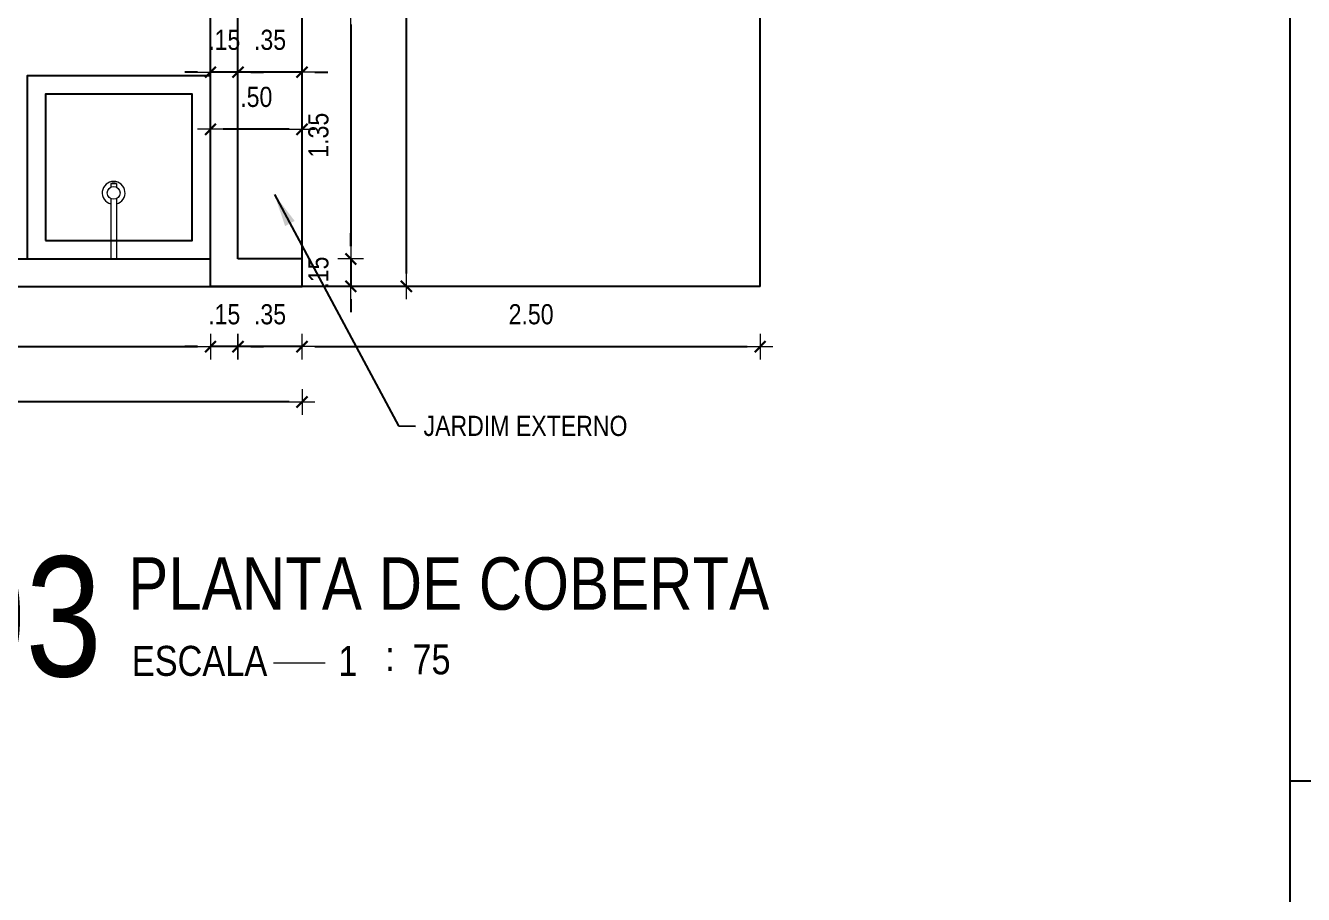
# Model space of a CAD drawing. Header units: millimetres. Extents: x -178 to 521, y -135 to 750.
# Drawn here: x -46.72 to -39.75, y 712.17 to 716.91 of the extents above; entities that cross this region are included whole.
import ezdxf
from ezdxf.enums import TextEntityAlignment as Align

# ---------------------------------------------------------------- set-up
doc = ezdxf.new("R2010")
doc.units = ezdxf.units.MM
doc.header["$LTSCALE"] = 20
doc.header["$MEASUREMENT"] = 0
doc.header["$PDSIZE"] = -5
doc.layers.get('0').update_dxf_attribs({"linetype": 'CONTINUOUS'})
doc.layers.get('Defpoints').update_dxf_attribs({"linetype": 'CONTINUOUS'})
for name, color, linetype in [('A-PEN-B', 5, 'CONTINUOUS'), ('AR-ALV', 5, 'CONTINUOUS'), ('COTA', 7, 'CONTINUOUS'), ('E-txt-g', 3, 'CONTINUOUS'), ('E-TXT-Y', 2, 'CONTINUOUS')]:
    doc.layers.add(name, color=color, linetype=linetype)
for name, color, linetype, lineweight in [('E-Cta-W', 7, 'CONTINUOUS', 20), ('E-Lay-9', 9, 'CONTINUOUS', 9), ('E-Pen-C', 4, 'CONTINUOUS', 15), ('E-Pen-G', 3, 'CONTINUOUS', 30), ('E-Txt-W', 7, 'CONTINUOUS', 20)]:
    doc.layers.add(name, color=color, linetype=linetype, lineweight=lineweight)
doc.styles.add('F2', font='ARIALN.TTF')
doc.dimstyles.new('DIMENSION-1', dxfattribs={"dimtxt": 0.11, "dimasz": 0.07, "dimexe": 1, "dimexo": 0, "dimgap": 0.12, "dimtad": 1, "dimzin": 7, "dimdsep": 46, "dimtxsty": 'F2', "dimblk1": 'TRACO', "dimblk2": 'TRACO', "dimsah": 1, "dimcen": 1, "dimse1": 1, "dimse2": 1, "dimclrd": 256, "dimclre": 256, "dimclrt": 6, "dimadec": 0, "dimazin": 0, "dimtfac": 1, "dimtix": 1, "dimtmove": 2, "dimatfit": 3, "dimldrblk": 'TRACO', "dimfxl": 1, "dimtolj": 1, "dimtzin": 0, "dimarcsym": 0})
doc.dimstyles.get("Standard").update_dxf_attribs({"dimtxt": 0.18, "dimasz": 0.18, "dimexe": 0.18, "dimexo": 0.0625, "dimgap": 0.09, "dimtad": 0, "dimtih": 1, "dimtoh": 1, "dimdec": 4, "dimzin": 0, "dimdsep": 46, "dimtxsty": 'Standard', "dimcen": 0.09, "dimadec": 0, "dimazin": 0, "dimtfac": 1, "dimtdec": 4, "dimtofl": 0, "dimtmove": 0, "dimatfit": 3, "dimfxl": 1, "dimtolj": 1, "dimtzin": 0, "dimarcsym": 0})

# ---------------------------------------------------------------- blocks, each defined once
blk = doc.blocks.new('Chuveiro')
at = {"layer": 'E-Lay-9', "color": 8}
for p, q in [((-0.0311, 0.0156), (-0.3604, 0.0156)), ((0.0509, 0.0156), (0.0311, 0.0156)), ((0.0509, 0.0156), (0.0509, -0.0156)), ((-0.0311, -0.0156), (-0.3604, -0.0156)), ((0.0509, -0.0156), (0.0311, -0.0156))]:
    blk.add_line(p, q, dxfattribs=at)
blk.add_circle((0, 0), 0.0348, dxfattribs=at)
for centre, radius, start, end in [((0, 0), 0.0624, 194.4775, 165.5225), ((0.0093, 0), 0.0444, 339.42663, 20.57337)]:
    blk.add_arc(centre, radius, start, end, dxfattribs=at)
blk = doc.blocks.new('TRACO')
at = {"layer": 'E-Pen-C'}
for p, q in [((0, 1), (0, -1)), ((-1, 0), (1, 0))]:
    blk.add_line(p, q, dxfattribs=at)
at = {"layer": 'E-Pen-G'}
blk.add_line((-0.424, -0.424), (0.424, 0.424), dxfattribs=at)
blk = doc.blocks.new('*D273')
at = {"linetype": 'Continuous', "lineweight": -2}
blk.add_line((-49.4854, 715.1577), (-45.7854, 715.1577), dxfattribs=at)
at = {"layer": 'Defpoints', "color": 0, "linetype": 'Continuous'}
for p in [(-49.5554, 715.6367), (-45.7154, 715.6367), (-45.7154, 715.1577)]:
    blk.add_point(p, dxfattribs=at)
at = {"linetype": 'Continuous', "lineweight": -2, "xscale": 0.07, "yscale": 0.07, "zscale": 0.07, "rotation": 180}
blk.add_blockref('TRACO', (-49.5554, 715.1577), dxfattribs=at)
at = {"linetype": 'Continuous', "lineweight": -2, "xscale": 0.07, "yscale": 0.07, "zscale": 0.07}
blk.add_blockref('TRACO', (-45.7154, 715.1577), dxfattribs=at)
at = {"color": 6, "linetype": 'Continuous', "insert": (-47.2396, 715.3339), "char_height": 0.11, "attachment_point": 5, "style": 'F2'}
blk.add_mtext('\\A1;3.84', dxfattribs=at)
blk = doc.blocks.new('*D315')
at = {"linetype": 'Continuous', "lineweight": -2}
blk.add_line((-45.2854, 714.8559), (-70.1454, 714.8559), dxfattribs=at)
at = {"layer": 'Defpoints', "color": 0, "linetype": 'Continuous'}
for p in [(-70.2154, 715.4867), (-45.2154, 715.4867), (-70.2154, 714.8559)]:
    blk.add_point(p, dxfattribs=at)
at = {"linetype": 'Continuous', "lineweight": -2, "xscale": 0.07, "yscale": 0.07, "zscale": 0.07, "rotation": 180}
blk.add_blockref('TRACO', (-70.2154, 714.8559), dxfattribs=at)
at = {"linetype": 'Continuous', "lineweight": -2, "xscale": 0.07, "yscale": 0.07, "zscale": 0.07}
blk.add_blockref('TRACO', (-45.2154, 714.8559), dxfattribs=at)
at = {"color": 6, "linetype": 'Continuous', "insert": (-56.5654, 715.0321), "char_height": 0.11, "attachment_point": 5, "style": 'F2'}
blk.add_mtext('\\A1;25.00', dxfattribs=at)
blk = doc.blocks.new('*D318')
at = {"linetype": 'Continuous', "lineweight": -2}
for p, q in [((-45.6354, 715.1577), (-45.7054, 715.1577)), ((-45.2154, 715.1577), (-45.5654, 715.1577)), ((-45.1454, 715.1577), (-45.0754, 715.1577))]:
    blk.add_line(p, q, dxfattribs=at)
at = {"layer": 'Defpoints', "color": 0, "linetype": 'Continuous'}
for p in [(-45.5654, 715.5395), (-45.2154, 715.3895), (-45.5654, 715.1577)]:
    blk.add_point(p, dxfattribs=at)
at = {"linetype": 'Continuous', "lineweight": -2, "xscale": 0.07, "yscale": 0.07, "zscale": 0.07}
blk.add_blockref('TRACO', (-45.5654, 715.1577), dxfattribs=at)
at = {"linetype": 'Continuous', "lineweight": -2, "xscale": 0.07, "yscale": 0.07, "zscale": 0.07, "rotation": 180}
blk.add_blockref('TRACO', (-45.2154, 715.1577), dxfattribs=at)
at = {"color": 6, "linetype": 'Continuous', "insert": (-45.3904, 715.3339), "char_height": 0.11, "attachment_point": 5, "style": 'F2'}
blk.add_mtext('\\A1;.35', dxfattribs=at)
blk = doc.blocks.new('*D319')
at = {"linetype": 'Continuous', "lineweight": -2}
for p, q in [((-45.7854, 715.1577), (-45.8554, 715.1577)), ((-45.5654, 715.1577), (-45.7154, 715.1577)), ((-45.4954, 715.1577), (-45.4254, 715.1577))]:
    blk.add_line(p, q, dxfattribs=at)
at = {"layer": 'Defpoints', "color": 0, "linetype": 'Continuous'}
for p in [(-45.5654, 715.5395), (-45.7154, 715.3895), (-45.7154, 715.1577)]:
    blk.add_point(p, dxfattribs=at)
at = {"linetype": 'Continuous', "lineweight": -2, "xscale": 0.07, "yscale": 0.07, "zscale": 0.07}
blk.add_blockref('TRACO', (-45.7154, 715.1577), dxfattribs=at)
at = {"linetype": 'Continuous', "lineweight": -2, "xscale": 0.07, "yscale": 0.07, "zscale": 0.07, "rotation": 180}
blk.add_blockref('TRACO', (-45.5654, 715.1577), dxfattribs=at)
at = {"color": 6, "linetype": 'Continuous', "insert": (-45.6404, 715.3339), "char_height": 0.11, "attachment_point": 5, "style": 'F2'}
blk.add_mtext('\\A1;.15', dxfattribs=at)
blk = doc.blocks.new('*D324')
at = {"linetype": 'Continuous', "lineweight": -2}
blk.add_line((-44.9497, 716.9167), (-44.9497, 715.7067), dxfattribs=at)
at = {"layer": 'Defpoints', "color": 0, "linetype": 'Continuous'}
for p in [(-45.2154, 716.9867), (-45.2154, 715.6367), (-44.9497, 715.6367)]:
    blk.add_point(p, dxfattribs=at)
at = {"linetype": 'Continuous', "lineweight": -2, "xscale": 0.07, "yscale": 0.07, "zscale": 0.07}
for p, rotation in [((-44.9497, 716.9867), 90), ((-44.9497, 715.6367), 270)]:
    blk.add_blockref('TRACO', p, dxfattribs=dict(at, rotation=rotation))
at = {"color": 6, "linetype": 'Continuous', "insert": (-45.1259, 716.3117), "char_height": 0.11, "attachment_point": 5, "rotation": 90, "style": 'F2'}
blk.add_mtext('\\A1;1.35', dxfattribs=at)
blk = doc.blocks.new('*D325')
at = {"linetype": 'Continuous', "lineweight": -2}
for p, q in [((-44.9497, 715.7067), (-44.9497, 715.7767)), ((-44.9497, 715.6367), (-44.9497, 715.4867)), ((-44.9497, 715.4167), (-44.9497, 715.3467))]:
    blk.add_line(p, q, dxfattribs=at)
at = {"layer": 'Defpoints', "color": 0, "linetype": 'Continuous'}
for p in [(-45.2154, 715.6367), (-45.2154, 715.4867), (-44.9497, 715.4867)]:
    blk.add_point(p, dxfattribs=at)
at = {"linetype": 'Continuous', "lineweight": -2, "xscale": 0.07, "yscale": 0.07, "zscale": 0.07}
for p, rotation in [((-44.9497, 715.6367), 270), ((-44.9497, 715.4867), 90)]:
    blk.add_blockref('TRACO', p, dxfattribs=dict(at, rotation=rotation))
at = {"color": 6, "linetype": 'Continuous', "insert": (-45.1259, 715.5617), "char_height": 0.11, "attachment_point": 5, "rotation": 90, "style": 'F2'}
blk.add_mtext('\\A1;.15', dxfattribs=at)
blk = doc.blocks.new('*D326')
at = {"linetype": 'Continuous', "lineweight": -2}
for p, q in [((-45.6354, 716.6557), (-45.7054, 716.6557)), ((-45.2154, 716.6557), (-45.5654, 716.6557)), ((-45.1454, 716.6557), (-45.0754, 716.6557))]:
    blk.add_line(p, q, dxfattribs=at)
at = {"layer": 'Defpoints', "color": 0, "linetype": 'Continuous'}
for p in [(-45.5654, 716.9867), (-45.2154, 716.8999), (-45.5654, 716.6557)]:
    blk.add_point(p, dxfattribs=at)
at = {"linetype": 'Continuous', "lineweight": -2, "xscale": 0.07, "yscale": 0.07, "zscale": 0.07}
blk.add_blockref('TRACO', (-45.5654, 716.6557), dxfattribs=at)
at = {"linetype": 'Continuous', "lineweight": -2, "xscale": 0.07, "yscale": 0.07, "zscale": 0.07, "rotation": 180}
blk.add_blockref('TRACO', (-45.2154, 716.6557), dxfattribs=at)
at = {"color": 6, "linetype": 'Continuous', "insert": (-45.3904, 716.8319), "char_height": 0.11, "attachment_point": 5, "style": 'F2'}
blk.add_mtext('\\A1;.35', dxfattribs=at)
blk = doc.blocks.new('*D327')
at = {"linetype": 'Continuous', "lineweight": -2}
for p, q in [((-45.7854, 716.6557), (-45.8554, 716.6557)), ((-45.5654, 716.6557), (-45.7154, 716.6557)), ((-45.4954, 716.6557), (-45.4254, 716.6557))]:
    blk.add_line(p, q, dxfattribs=at)
at = {"layer": 'Defpoints', "color": 0, "linetype": 'Continuous'}
for p in [(-45.7154, 716.8999), (-45.5654, 716.8999), (-45.7154, 716.6557)]:
    blk.add_point(p, dxfattribs=at)
at = {"linetype": 'Continuous', "lineweight": -2, "xscale": 0.07, "yscale": 0.07, "zscale": 0.07}
blk.add_blockref('TRACO', (-45.7154, 716.6557), dxfattribs=at)
at = {"linetype": 'Continuous', "lineweight": -2, "xscale": 0.07, "yscale": 0.07, "zscale": 0.07, "rotation": 180}
blk.add_blockref('TRACO', (-45.5654, 716.6557), dxfattribs=at)
at = {"color": 6, "linetype": 'Continuous', "insert": (-45.6404, 716.8319), "char_height": 0.11, "attachment_point": 5, "style": 'F2'}
blk.add_mtext('\\A1;.15', dxfattribs=at)
blk = doc.blocks.new('*D328')
at = {"linetype": 'Continuous', "lineweight": -2}
blk.add_line((-45.2854, 716.3441), (-45.6454, 716.3441), dxfattribs=at)
at = {"layer": 'Defpoints', "color": 0, "linetype": 'Continuous'}
for p in [(-45.7154, 716.8999), (-45.2154, 716.8999), (-45.7154, 716.3441)]:
    blk.add_point(p, dxfattribs=at)
at = {"linetype": 'Continuous', "lineweight": -2, "xscale": 0.07, "yscale": 0.07, "zscale": 0.07, "rotation": 180}
blk.add_blockref('TRACO', (-45.7154, 716.3441), dxfattribs=at)
at = {"linetype": 'Continuous', "lineweight": -2, "xscale": 0.07, "yscale": 0.07, "zscale": 0.07}
blk.add_blockref('TRACO', (-45.2154, 716.3441), dxfattribs=at)
at = {"color": 6, "linetype": 'Continuous', "insert": (-45.4654, 716.5203), "char_height": 0.11, "attachment_point": 5, "style": 'F2'}
blk.add_mtext('\\A1;.50', dxfattribs=at)
blk = doc.blocks.new('*D331')
at = {"linetype": 'Continuous', "lineweight": -2}
blk.add_line((-44.6469, 722.4167), (-44.6469, 715.5567), dxfattribs=at)
at = {"layer": 'Defpoints', "color": 0, "linetype": 'Continuous'}
for p in [(-42.7154, 722.4867), (-44.6469, 715.4867), (-42.7154, 715.4867)]:
    blk.add_point(p, dxfattribs=at)
at = {"linetype": 'Continuous', "lineweight": -2, "xscale": 0.07, "yscale": 0.07, "zscale": 0.07}
for p, rotation in [((-44.6469, 722.4867), 90), ((-44.6469, 715.4867), 270)]:
    blk.add_blockref('TRACO', p, dxfattribs=dict(at, rotation=rotation))
at = {"color": 6, "linetype": 'Continuous', "insert": (-44.8231, 718.9867), "char_height": 0.11, "attachment_point": 5, "rotation": 90, "style": 'F2'}
blk.add_mtext('\\A1;7.00', dxfattribs=at)
blk = doc.blocks.new('*D332')
at = {"linetype": 'Continuous', "lineweight": -2}
blk.add_line((-45.1454, 715.1577), (-42.7854, 715.1577), dxfattribs=at)
at = {"layer": 'Defpoints', "color": 0, "linetype": 'Continuous'}
for p in [(-45.2154, 715.4867), (-42.7154, 715.4867), (-42.7154, 715.1577)]:
    blk.add_point(p, dxfattribs=at)
at = {"linetype": 'Continuous', "lineweight": -2, "xscale": 0.07, "yscale": 0.07, "zscale": 0.07, "rotation": 180}
blk.add_blockref('TRACO', (-45.2154, 715.1577), dxfattribs=at)
at = {"linetype": 'Continuous', "lineweight": -2, "xscale": 0.07, "yscale": 0.07, "zscale": 0.07}
blk.add_blockref('TRACO', (-42.7154, 715.1577), dxfattribs=at)
at = {"color": 6, "linetype": 'Continuous', "insert": (-43.9654, 715.3339), "char_height": 0.11, "attachment_point": 5, "style": 'F2'}
blk.add_mtext('\\A1;2.50', dxfattribs=at)
blk = doc.blocks.new('IND_DES')
at = {"layer": 'E-Txt-W', "color": 7}
blk.add_line((0.0269, -0.2428), (0.1984, -0.2428), dxfattribs=at)
at = {"layer": 'E-txt-g', "color": 7, "style": 'F2'}
for s, p in [('ESCALA', (-0.4463, -0.2864)), ('1', (0.2426, -0.2864)), (':', (0.3988, -0.2706))]:
    blk.add_text(s, height=0.1, dxfattribs=at).set_placement(p)
blk.add_attdef('ESCALA', (0.4897, -0.2812), '', height=0.1, dxfattribs=at)
at = {"layer": 'E-Txt-W', "color": 6, "style": 'F2'}
blk.add_attdef('00', text='', height=0.4, dxfattribs=at).set_placement((-0.7083, -0.2881), align=Align.CENTER)
at = {"layer": 'E-TXT-Y', "color": 7, "style": 'F2'}
for tag, p in [('PROJETO', (-0.4563, 0.1829)), ('DESENHO', (-0.4582, -0.0658))]:
    blk.add_attdef(tag, p, '', height=0.175, dxfattribs=at)

msp = doc.modelspace()

# ---------------------------------------------------------------- linework, layer by layer
at = {"color": 2}
msp.add_line((-39.8233, 708.4294), (-39.8233, 717.1452), dxfattribs=at)
at = {"color": 7, "linetype": 'Continuous'}
for points in [[(-39.8233, 708.4294), (-39.8233, 721.5052), (-26.6983, 721.5052)], [(-26.6983, 712.7852), (-39.8233, 712.7852)]]:
    msp.add_lwpolyline(points, dxfattribs=at)
at = {"color": 8, "linetype": 'Continuous'}
for points in [[(-46.7154, 715.6367), (-45.7154, 715.6367), (-45.7154, 716.6367), (-46.7154, 716.6367)], [(-46.6154, 715.7367), (-45.8154, 715.7367), (-45.8154, 716.5367), (-46.6154, 716.5367)]]:
    msp.add_lwpolyline(points, close=True, dxfattribs=at)
at = {"layer": 'A-PEN-B', "color": 7, "linetype": 'Continuous'}
for p, q in [((-45.7154, 715.4867), (-45.7154, 716.9867)), ((-45.5654, 715.6367), (-45.5654, 716.9867)), ((-45.2154, 715.6367), (-45.5654, 715.6367)), ((-45.2154, 715.4867), (-45.2154, 715.6367)), ((-45.2154, 715.4867), (-45.7154, 715.4867))]:
    msp.add_line(p, q, dxfattribs=at)
at = {"layer": 'AR-ALV', "color": 8, "linetype": 'Continuous'}
for p, q in [((-42.7154, 715.4867), (-42.7154, 722.4867)), ((-45.2154, 715.6367), (-45.2154, 717.3867)), ((-42.7154, 715.4867), (-45.2154, 715.4867))]:
    msp.add_line(p, q, dxfattribs=at)
at = {"layer": 'COTA', "color": 7, "linetype": 'Continuous'}
for p, q in [((-49.5554, 715.6367), (-45.7154, 715.6367)), ((-49.5554, 715.4867), (-45.2154, 715.4867))]:
    msp.add_line(p, q, dxfattribs=at)

# ---------------------------------------------------------------- block references
ref = msp.add_blockref('IND_DES', (-45.4146, 713.8295), dxfattribs=dict(xscale=1.636240131907927, yscale=1.636240131907927, zscale=1.636240131907927))
ref.add_attrib('00', '03', dxfattribs={"layer": 'E-Txt-W', "height": 0.6545, "style": 'F2'}).set_placement((-46.7251, 713.3581), align=Align.CENTER)
ref.add_attrib('DESENHO', 'PLANTA DE COBERTA', (-46.1643, 713.7217), dxfattribs={"layer": 'E-TXT-Y', "color": 2, "height": 0.286342, "style": 'F2'})
ref.add_attrib('ESCALA', '75', (-44.6133, 713.3693), dxfattribs={"layer": 'E-txt-g', "color": 7, "height": 0.16362, "style": 'F2'})
at = {"layer": 'E-Lay-9', "color": 7, "rotation": 90.00000000000001}
msp.add_blockref('Chuveiro', (-46.244, 715.9972), dxfattribs=at)

# ---------------------------------------------------------------- texts
at = {"color": 6, "style": 'F2'}
msp.add_text('JARDIM EXTERNO', height=0.11, dxfattribs=at).set_placement((-44.5524, 714.6704))

# ---------------------------------------------------------------- dimensions: what is measured, and where the dimension line sits
at = {"color": 8, "linetype": 'Continuous'}
for base, p1, p2, angle, picture, middle in [((-44.6469, 715.4867), (-42.7154, 722.4867), (-42.7154, 715.4867), 90, '*D331', (-44.8231, 718.9867)), ((-44.9497, 715.6367), (-45.2154, 716.9867), (-45.2154, 715.6367), 270, '*D324', (-45.1259, 716.3117)), ((-45.5654, 716.6557), (-45.2154, 716.8999), (-45.5654, 716.9867), 180, '*D326', (-45.3904, 716.8319)), ((-45.7154, 716.6557), (-45.5654, 716.8999), (-45.7154, 716.8999), 180, '*D327', (-45.6404, 716.8319)), ((-45.7154, 716.3441), (-45.2154, 716.8999), (-45.7154, 716.8999), 180, '*D328', (-45.4654, 716.5203)), ((-44.9497, 715.4867), (-45.2154, 715.6367), (-45.2154, 715.4867), 270, '*D325', (-45.1259, 715.5617)), ((-45.7154, 715.1577), (-45.5654, 715.5395), (-45.7154, 715.3895), 180, '*D319', (-45.6404, 715.3339)), ((-45.5654, 715.1577), (-45.2154, 715.3895), (-45.5654, 715.5395), 180, '*D318', (-45.3904, 715.3339))]:
    dim = msp.add_linear_dim(base=base, p1=p1, p2=p2, angle=angle, dimstyle='DIMENSION-1', dxfattribs=at)
    dim.commit()
    dim.dimension.update_dxf_attribs({"geometry": picture, "text_midpoint": middle})
for base, p1, p2, picture, middle in [((-45.7154, 715.1577), (-49.5554, 715.6367), (-45.7154, 715.6367), '*D273', (-47.2396, 715.3339)), ((-70.2154, 714.8559), (-45.2154, 715.4867), (-70.2154, 715.4867), '*D315', (-56.5654, 715.0321))]:
    dim = msp.add_linear_dim(base=base, p1=p1, p2=p2, dimstyle='DIMENSION-1', dxfattribs=at)
    dim.commit()
    dim.dimension.update_dxf_attribs({"geometry": picture, "text_midpoint": middle, "dimtype": 160})
dim = msp.add_linear_dim(base=(-42.7154, 715.1577), p1=(-45.2154, 715.4867), p2=(-42.7154, 715.4867), dimstyle='DIMENSION-1', dxfattribs=at)
dim.commit()
dim.dimension.update_dxf_attribs({"geometry": '*D332', "text_midpoint": (-43.9654, 715.3339)})

# ---------------------------------------------------------------- leaders
at = {"layer": 'E-Cta-W', "color": 4}
msp.add_leader([(-45.3669, 715.9886), (-44.6901, 714.725), (-44.5973, 714.7232)], dimstyle='Standard', dxfattribs=at)

doc.saveas('drawing.dxf')
